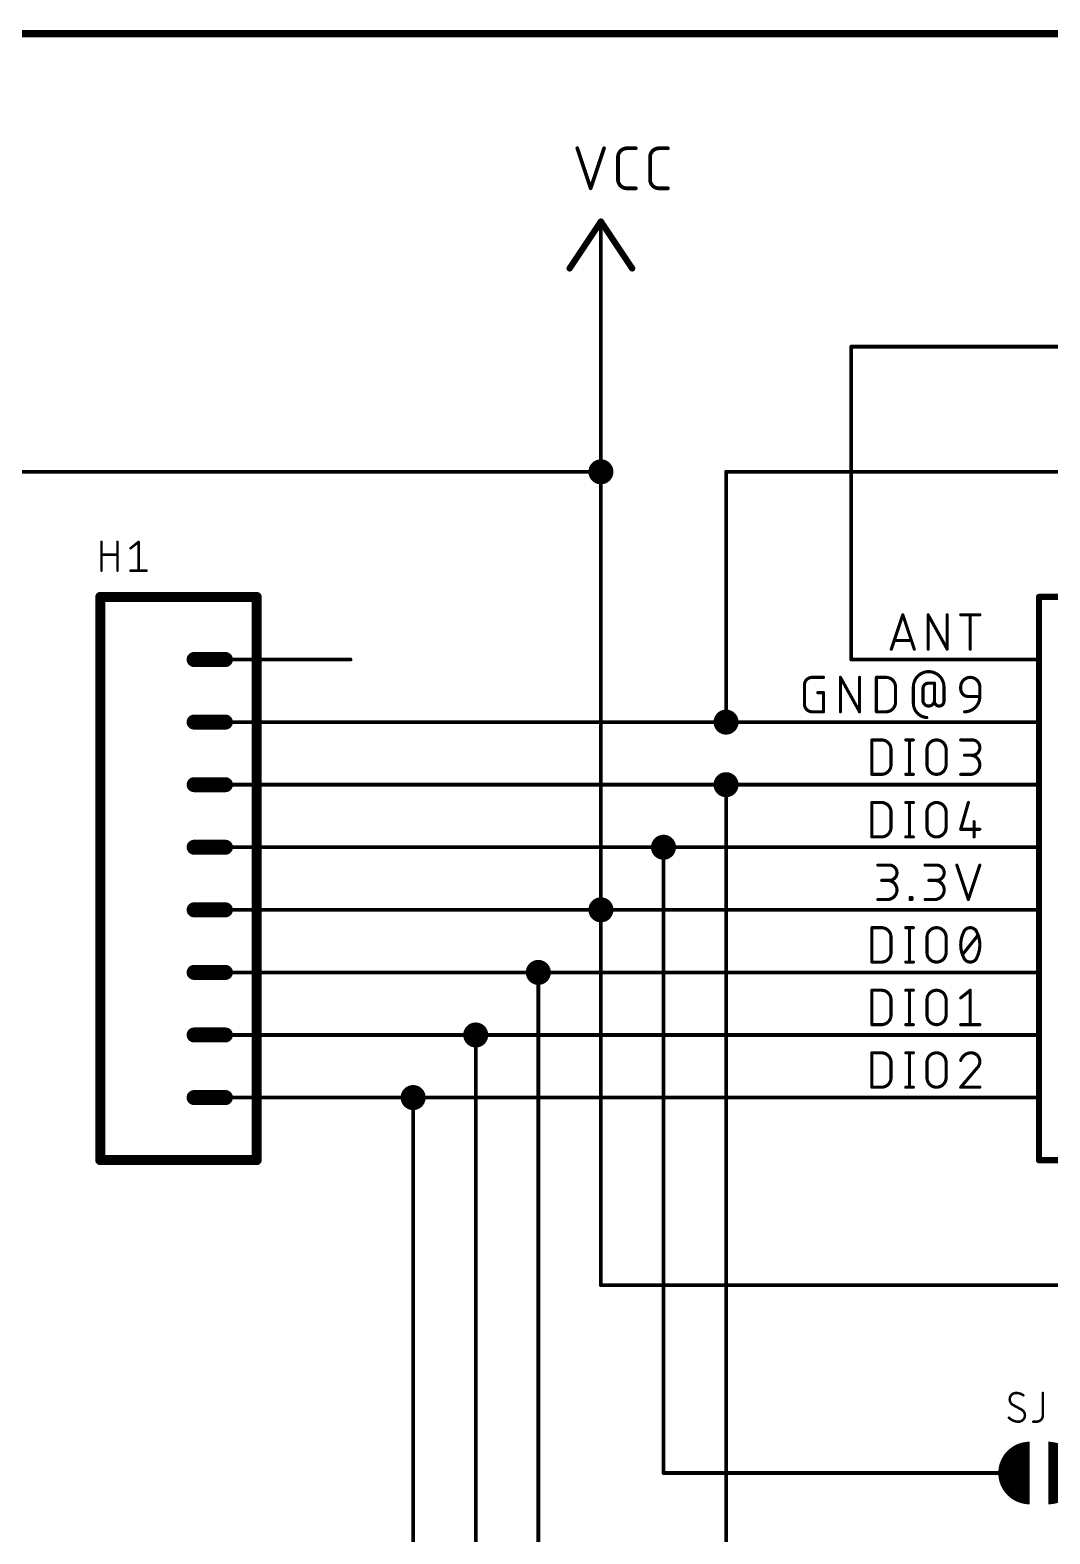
# Model space of a CAD drawing. Extents: x 0 to 264, y 0 to 180.
# Drawn here: x 103.8 to 145.2, y 119.4 to 180.5 of the extents above; entities that cross this region are included whole.
import ezdxf

# ---------------------------------------------------------------- set-up
doc = ezdxf.new("R2010")
doc.units = 0
for name, color, linetype in [('91', 122, 'CONTINUOUS'), ('94', 12, 'CONTINUOUS'), ('95', 251, 'CONTINUOUS'), ('96', 251, 'CONTINUOUS')]:
    doc.layers.add(name, color=color, linetype=linetype)

msp = doc.modelspace()

# ---------------------------------------------------------------- linework, layer by layer
at = {"layer": '91', "const_width": 0.1524}
for points in [[(127, 162.56), (127, 170.18)], [(137.16, 154.94), (137.16, 167.64)], [(137.16, 167.64), (215.9, 167.64)], [(127, 162.56), (63.5, 162.56)], [(127, 144.78), (127, 162.56)], [(198.12, 162.56), (132.08, 162.56)], [(132.08, 162.56), (132.08, 152.4)], [(139.7, 154.94), (137.16, 154.94)], [(116.84, 152.4), (132.08, 152.4)], [(132.08, 152.4), (139.7, 152.4)], [(116.84, 149.86), (132.08, 149.86)], [(132.08, 149.86), (139.7, 149.86)], [(132.08, 114.3), (132.08, 149.86)], [(116.84, 147.32), (129.54, 147.32)], [(129.54, 147.32), (139.7, 147.32)], [(129.54, 121.92), (129.54, 147.32)], [(116.84, 144.78), (127, 144.78)], [(139.7, 144.78), (127, 144.78)], [(127, 144.78), (127, 129.54)], [(116.84, 142.24), (124.46, 142.24)], [(124.46, 142.24), (139.7, 142.24)], [(124.46, 142.24), (124.46, 106.68)], [(116.84, 139.7), (121.92, 139.7)], [(121.92, 139.7), (139.7, 139.7)], [(121.92, 99.06), (121.92, 139.7)], [(116.84, 137.16), (119.38, 137.16)], [(119.38, 137.16), (139.7, 137.16)], [(119.38, 91.44), (119.38, 137.16)], [(127, 129.54), (157.48, 129.54)], [(139.7, 121.92), (129.54, 121.92)]]:
    msp.add_lwpolyline(points, dxfattribs=at)
at = {"layer": '91'}
for points, const_width in [([(127.0381, 170.18, 1), (126.9619, 170.18)], 0.0762), ([(137.1981, 167.64, 1), (137.1219, 167.64)], 0.0762), ([(137.16, 167.6781, 1), (137.16, 167.6019)], 0.0762), ([(127, 162.306, 1), (127, 162.814, 1), (127, 162.306)], 0.508), ([(127, 162.306, 1), (127, 162.814, 1), (127, 162.306)], 0.508), ([(127.0381, 162.56, 1), (126.9619, 162.56)], 0.0762), ([(126.9619, 162.56, 1), (127.0381, 162.56)], 0.0762), ([(127, 162.5219, 1), (127, 162.5981)], 0.0762), ([(132.08, 162.5981, 1), (132.08, 162.5219)], 0.0762), ([(132.1181, 162.56, 1), (132.0419, 162.56)], 0.0762), ([(137.16, 154.9781, 1), (137.16, 154.9019)], 0.0762), ([(137.1219, 154.94, 1), (137.1981, 154.94)], 0.0762), ([(139.7, 154.9019, 1), (139.7, 154.9781)], 0.0762), ([(132.08, 152.146, 1), (132.08, 152.654, 1), (132.08, 152.146)], 0.508), ([(116.84, 152.4381, 1), (116.84, 152.3619)], 0.0762), ([(132.08, 152.4381, 1), (132.08, 152.3619)], 0.0762), ([(132.0419, 152.4, 1), (132.1181, 152.4)], 0.0762), ([(132.08, 152.3619, 1), (132.08, 152.4381)], 0.0762), ([(139.7, 152.3619, 1), (139.7, 152.4381)], 0.0762), ([(132.08, 149.606, 1), (132.08, 150.114, 1), (132.08, 149.606)], 0.508), ([(116.84, 149.8981, 1), (116.84, 149.8219)], 0.0762), ([(132.08, 149.8981, 1), (132.08, 149.8219)], 0.0762), ([(132.1181, 149.86, 1), (132.0419, 149.86)], 0.0762), ([(132.08, 149.8219, 1), (132.08, 149.8981)], 0.0762), ([(139.7, 149.8219, 1), (139.7, 149.8981)], 0.0762), ([(129.54, 147.066, 1), (129.54, 147.574, 1), (129.54, 147.066)], 0.508), ([(116.84, 147.3581, 1), (116.84, 147.2819)], 0.0762), ([(129.54, 147.3581, 1), (129.54, 147.2819)], 0.0762), ([(129.5781, 147.32, 1), (129.5019, 147.32)], 0.0762), ([(129.54, 147.2819, 1), (129.54, 147.3581)], 0.0762), ([(139.7, 147.2819, 1), (139.7, 147.3581)], 0.0762), ([(127, 144.526, 1), (127, 145.034, 1), (127, 144.526)], 0.508), ([(116.84, 144.8181, 1), (116.84, 144.7419)], 0.0762), ([(127, 144.8181, 1), (127, 144.7419)], 0.0762), ([(127.0381, 144.78, 1), (126.9619, 144.78)], 0.0762), ([(126.9619, 144.78, 1), (127.0381, 144.78)], 0.0762), ([(127, 144.7419, 1), (127, 144.8181)], 0.0762), ([(139.7, 144.7419, 1), (139.7, 144.8181)], 0.0762), ([(116.84, 142.2781, 1), (116.84, 142.2019)], 0.0762), ([(124.46, 141.986, 1), (124.46, 142.494, 1), (124.46, 141.986)], 0.508), ([(124.46, 142.2781, 1), (124.46, 142.2019)], 0.0762), ([(124.4981, 142.24, 1), (124.4219, 142.24)], 0.0762), ([(124.46, 142.2019, 1), (124.46, 142.2781)], 0.0762), ([(139.7, 142.2019, 1), (139.7, 142.2781)], 0.0762), ([(121.92, 139.446, 1), (121.92, 139.954, 1), (121.92, 139.446)], 0.508), ([(116.84, 139.7381, 1), (116.84, 139.6619)], 0.0762), ([(121.92, 139.7381, 1), (121.92, 139.6619)], 0.0762), ([(121.9581, 139.7, 1), (121.8819, 139.7)], 0.0762), ([(121.92, 139.6619, 1), (121.92, 139.7381)], 0.0762), ([(139.7, 139.6619, 1), (139.7, 139.7381)], 0.0762), ([(119.38, 136.906, 1), (119.38, 137.414, 1), (119.38, 136.906)], 0.508), ([(116.84, 137.1981, 1), (116.84, 137.1219)], 0.0762), ([(119.38, 137.1981, 1), (119.38, 137.1219)], 0.0762), ([(119.4181, 137.16, 1), (119.3419, 137.16)], 0.0762), ([(119.38, 137.1219, 1), (119.38, 137.1981)], 0.0762), ([(139.7, 137.1219, 1), (139.7, 137.1981)], 0.0762), ([(127, 129.5781, 1), (127, 129.5019)], 0.0762), ([(126.9619, 129.54, 1), (127.0381, 129.54)], 0.0762), ([(129.54, 121.9581, 1), (129.54, 121.8819)], 0.0762), ([(129.5019, 121.92, 1), (129.5781, 121.92)], 0.0762), ([(139.7, 121.8819, 1), (139.7, 121.9581)], 0.0762)]:
    msp.add_lwpolyline(points, format="xyb", dxfattribs=dict(at, const_width=const_width))
at = {"layer": '94'}
for points, const_width in [([(264.16, 180.34), (0, 180.34)], 0.3), ([(127, 172.72), (125.73, 170.815)], 0.254), ([(128.27, 170.815), (127, 172.72)], 0.254), ([(127, 170.18), (127, 172.72)], 0.1524), ([(113.03, 157.48), (106.68, 157.48)], 0.4064), ([(106.68, 134.62), (106.68, 157.48)], 0.4064), ([(113.03, 157.48), (113.03, 134.62)], 0.4064), ([(144.78, 134.62), (144.78, 157.48)], 0.254), ([(144.78, 157.48), (170.18, 157.48)], 0.254), ([(110.49, 154.94), (111.76, 154.94)], 0.6096), ([(116.84, 154.94), (111.76, 154.94)], 0.1524), ([(139.7, 154.94), (144.78, 154.94)], 0.1524), ([(110.49, 152.4), (111.76, 152.4)], 0.6096), ([(116.84, 152.4), (111.76, 152.4)], 0.1524), ([(139.7, 152.4), (144.78, 152.4)], 0.1524), ([(110.49, 149.86), (111.76, 149.86)], 0.6096), ([(116.84, 149.86), (111.76, 149.86)], 0.1524), ([(139.7, 149.86), (144.78, 149.86)], 0.1524), ([(110.49, 147.32), (111.76, 147.32)], 0.6096), ([(116.84, 147.32), (111.76, 147.32)], 0.1524), ([(139.7, 147.32), (144.78, 147.32)], 0.1524), ([(110.49, 144.78), (111.76, 144.78)], 0.6096), ([(116.84, 144.78), (111.76, 144.78)], 0.1524), ([(139.7, 144.78), (144.78, 144.78)], 0.1524), ([(110.49, 142.24), (111.76, 142.24)], 0.6096), ([(116.84, 142.24), (111.76, 142.24)], 0.1524), ([(139.7, 142.24), (144.78, 142.24)], 0.1524), ([(110.49, 139.7), (111.76, 139.7)], 0.6096), ([(116.84, 139.7), (111.76, 139.7)], 0.1524), ([(139.7, 139.7), (144.78, 139.7)], 0.1524), ([(110.49, 137.16), (111.76, 137.16)], 0.6096), ([(116.84, 137.16), (111.76, 137.16)], 0.1524), ([(139.7, 137.16), (144.78, 137.16)], 0.1524), ([(106.68, 134.62), (113.03, 134.62)], 0.4064), ([(170.18, 134.62), (144.78, 134.62)], 0.254), ([(139.7, 121.92), (142.24, 121.92)], 0.1524), ([(142.24, 121.92), (143.129, 121.92)], 0.1524)]:
    msp.add_lwpolyline(points, dxfattribs=dict(at, const_width=const_width))
for points, const_width in [([(127.0528, 172.7552, 1), (126.9472, 172.6848)], 0.127), ([(127.0528, 172.6848, 1), (126.9472, 172.7552)], 0.127), ([(127.0381, 172.72, 1), (126.9619, 172.72)], 0.0762), ([(125.6772, 170.8502, 1), (125.7828, 170.7798)], 0.127), ([(128.2172, 170.7798, 1), (128.3228, 170.8502)], 0.127), ([(126.9619, 170.18, 1), (127.0381, 170.18)], 0.0762), ([(106.68, 157.5816, 1), (106.68, 157.3784)], 0.2032), ([(106.7816, 157.48, 1), (106.5784, 157.48)], 0.2032), ([(113.1316, 157.48, 1), (112.9284, 157.48)], 0.2032), ([(113.03, 157.3784, 1), (113.03, 157.5816)], 0.2032), ([(144.8435, 157.48, 1), (144.7165, 157.48)], 0.127), ([(144.78, 157.5435, 1), (144.78, 157.4165)], 0.127), ([(110.49, 155.0924, 1), (110.49, 154.7876)], 0.3048), ([(111.76, 154.7876, 1), (111.76, 155.0924)], 0.3048), ([(111.76, 154.9781, 1), (111.76, 154.9019)], 0.0762), ([(116.84, 154.9019, 1), (116.84, 154.9781)], 0.0762), ([(139.7, 154.9781, 1), (139.7, 154.9019)], 0.0762), ([(144.78, 154.9019, 1), (144.78, 154.9781)], 0.0762), ([(110.49, 152.5524, 1), (110.49, 152.2476)], 0.3048), ([(111.76, 152.2476, 1), (111.76, 152.5524)], 0.3048), ([(111.76, 152.4381, 1), (111.76, 152.3619)], 0.0762), ([(116.84, 152.3619, 1), (116.84, 152.4381)], 0.0762), ([(139.7, 152.4381, 1), (139.7, 152.3619)], 0.0762), ([(144.78, 152.3619, 1), (144.78, 152.4381)], 0.0762), ([(110.49, 150.0124, 1), (110.49, 149.7076)], 0.3048), ([(111.76, 149.7076, 1), (111.76, 150.0124)], 0.3048), ([(111.76, 149.8981, 1), (111.76, 149.8219)], 0.0762), ([(116.84, 149.8219, 1), (116.84, 149.8981)], 0.0762), ([(139.7, 149.8981, 1), (139.7, 149.8219)], 0.0762), ([(144.78, 149.8219, 1), (144.78, 149.8981)], 0.0762), ([(110.49, 147.4724, 1), (110.49, 147.1676)], 0.3048), ([(111.76, 147.1676, 1), (111.76, 147.4724)], 0.3048), ([(111.76, 147.3581, 1), (111.76, 147.2819)], 0.0762), ([(116.84, 147.2819, 1), (116.84, 147.3581)], 0.0762), ([(139.7, 147.3581, 1), (139.7, 147.2819)], 0.0762), ([(144.78, 147.2819, 1), (144.78, 147.3581)], 0.0762), ([(110.49, 144.9324, 1), (110.49, 144.6276)], 0.3048), ([(111.76, 144.6276, 1), (111.76, 144.9324)], 0.3048), ([(111.76, 144.8181, 1), (111.76, 144.7419)], 0.0762), ([(116.84, 144.7419, 1), (116.84, 144.8181)], 0.0762), ([(139.7, 144.8181, 1), (139.7, 144.7419)], 0.0762), ([(144.78, 144.7419, 1), (144.78, 144.8181)], 0.0762), ([(110.49, 142.3924, 1), (110.49, 142.0876)], 0.3048), ([(111.76, 142.0876, 1), (111.76, 142.3924)], 0.3048), ([(111.76, 142.2781, 1), (111.76, 142.2019)], 0.0762), ([(116.84, 142.2019, 1), (116.84, 142.2781)], 0.0762), ([(139.7, 142.2781, 1), (139.7, 142.2019)], 0.0762), ([(144.78, 142.2019, 1), (144.78, 142.2781)], 0.0762), ([(110.49, 139.8524, 1), (110.49, 139.5476)], 0.3048), ([(111.76, 139.5476, 1), (111.76, 139.8524)], 0.3048), ([(111.76, 139.7381, 1), (111.76, 139.6619)], 0.0762), ([(116.84, 139.6619, 1), (116.84, 139.7381)], 0.0762), ([(139.7, 139.7381, 1), (139.7, 139.6619)], 0.0762), ([(144.78, 139.6619, 1), (144.78, 139.7381)], 0.0762), ([(110.49, 137.3124, 1), (110.49, 137.0076)], 0.3048), ([(111.76, 137.0076, 1), (111.76, 137.3124)], 0.3048), ([(111.76, 137.1981, 1), (111.76, 137.1219)], 0.0762), ([(116.84, 137.1219, 1), (116.84, 137.1981)], 0.0762), ([(139.7, 137.1981, 1), (139.7, 137.1219)], 0.0762), ([(144.78, 137.1219, 1), (144.78, 137.1981)], 0.0762), ([(106.68, 134.7216, 1), (106.68, 134.5184)], 0.2032), ([(106.5784, 134.62, 1), (106.7816, 134.62)], 0.2032), ([(112.9284, 134.62, 1), (113.1316, 134.62)], 0.2032), ([(113.03, 134.5184, 1), (113.03, 134.7216)], 0.2032), ([(144.78, 134.6835, 1), (144.78, 134.5565)], 0.127), ([(144.7165, 134.62, 1), (144.8435, 134.62)], 0.127), ([(144.399, 122.555, 1), (144.399, 121.285)], 1.27), ([(145.161, 121.285, 1), (145.161, 122.555)], 1.27), ([(139.7, 121.9581, 1), (139.7, 121.8819)], 0.0762), ([(142.24, 121.9581, 1), (142.24, 121.8819)], 0.0762), ([(142.24, 121.8819, 1), (142.24, 121.9581)], 0.0762), ([(143.129, 121.8819, 1), (143.129, 121.9581)], 0.0762)]:
    msp.add_lwpolyline(points, format="xyb", dxfattribs=dict(at, const_width=const_width))
at = {"layer": '95'}
for points, const_width in [([(106.7308, 158.5468), (106.7308, 159.7152)], 0.1016), ([(107.3799, 159.7152), (107.3799, 158.5468)], 0.1016), ([(107.9119, 159.4556), (108.2365, 159.7152)], 0.1016), ([(108.2365, 159.7152), (108.2365, 158.5468)], 0.1016), ([(106.7308, 159.1959), (107.3799, 159.1959)], 0.1016), ([(107.9119, 158.5468), (108.561, 158.5468)], 0.1016), ([(138.7883, 155.3591), (139.2539, 156.7561)], 0.127), ([(139.2539, 156.7561), (139.7196, 155.3591)], 0.127), ([(140.2804, 155.3591), (140.2804, 156.7561)], 0.127), ([(140.2804, 156.7561), (141.0565, 155.3591)], 0.127), ([(141.0565, 155.3591), (141.0565, 156.7561)], 0.127), ([(141.6036, 156.7561), (142.3797, 156.7561)], 0.127), ([(141.9916, 155.3591), (141.9916, 156.7561)], 0.127), ([(139.6032, 155.7083), (138.9047, 155.7083)], 0.127), ([(135.2612, 153.1295), (135.2612, 153.9057)], 0.127), ([(135.5717, 154.2161), (136.0374, 154.2161)], 0.127), ([(136.7214, 152.8191), (136.7214, 154.2161)], 0.127), ([(136.7214, 154.2161), (137.4975, 152.8191)], 0.127), ([(137.4975, 152.8191), (137.4975, 154.2161)], 0.127), ([(138.1815, 152.8191), (138.1815, 154.2161)], 0.127), ([(138.1815, 154.2161), (138.5695, 154.2161)], 0.127), ([(138.9576, 153.828), (138.9576, 153.2072)], 0.127), ([(139.6825, 153.828), (139.6825, 153.1684)], 0.127), ([(140.5362, 153.9833), (140.3034, 153.9833)], 0.127), ([(140.5362, 153.9833), (140.5362, 153.246)], 0.127), ([(140.9243, 153.246), (140.9243, 153.828)], 0.127), ([(141.6036, 153.7504), (141.6036, 153.828)], 0.127), ([(142.3797, 153.828), (142.3797, 153.44)], 0.127), ([(135.8045, 153.5952), (136.0374, 153.5952)], 0.127), ([(136.0374, 153.5952), (136.0374, 152.8191)], 0.127), ([(140.0706, 153.7504), (140.0706, 153.2848)], 0.127), ([(142.3797, 153.44), (141.914, 153.44)], 0.127), ([(136.0374, 152.8191), (135.5717, 152.8191)], 0.127), ([(138.5695, 152.8191), (138.1815, 152.8191)], 0.127), ([(137.9989, 150.2791), (137.9989, 151.6761)], 0.127), ([(137.9989, 151.6761), (138.387, 151.6761)], 0.127), ([(139.3725, 151.6761), (139.6829, 151.6761)], 0.127), ([(139.5277, 151.6761), (139.5277, 150.2791)], 0.127), ([(141.6036, 151.6761), (142.0693, 151.6761)], 0.127), ([(138.7751, 151.288), (138.7751, 150.6672)], 0.127), ([(140.2347, 150.6672), (140.2347, 151.288)], 0.127), ([(141.0108, 151.288), (141.0108, 150.6672)], 0.127), ([(142.0693, 151.0552), (141.7588, 151.0552)], 0.127), ([(138.387, 150.2791), (137.9989, 150.2791)], 0.127), ([(139.3725, 150.2791), (139.6829, 150.2791)], 0.127), ([(141.6036, 150.2791), (141.9916, 150.2791)], 0.127), ([(137.9989, 147.7391), (137.9989, 149.1361)], 0.127), ([(137.9989, 149.1361), (138.387, 149.1361)], 0.127), ([(139.3725, 149.1361), (139.6829, 149.1361)], 0.127), ([(139.5277, 149.1361), (139.5277, 147.7391)], 0.127), ([(141.914, 149.1361), (141.6036, 148.0495)], 0.127), ([(138.7751, 148.748), (138.7751, 148.1272)], 0.127), ([(140.2347, 148.1272), (140.2347, 148.748)], 0.127), ([(141.0108, 148.748), (141.0108, 148.1272)], 0.127), ([(142.1469, 148.36), (142.1469, 147.7391)], 0.127), ([(138.387, 147.7391), (137.9989, 147.7391)], 0.127), ([(139.3725, 147.7391), (139.6829, 147.7391)], 0.127), ([(141.6036, 148.0495), (142.3797, 148.0495)], 0.127), ([(138.2407, 146.5961), (138.7064, 146.5961)], 0.127), ([(140.1571, 146.5961), (140.6228, 146.5961)], 0.127), ([(141.4484, 146.5961), (141.914, 145.1991)], 0.127), ([(141.914, 145.1991), (142.3797, 146.5961)], 0.127), ([(138.7064, 145.9752), (138.396, 145.9752)], 0.127), ([(140.6228, 145.9752), (140.3124, 145.9752)], 0.127), ([(139.5482, 145.1991), (139.5482, 145.2767)], 0.127), ([(139.5482, 145.2767), (139.6258, 145.2767)], 0.127), ([(139.6258, 145.2767), (139.6258, 145.1991)], 0.127), ([(138.2407, 145.1991), (138.6288, 145.1991)], 0.127), ([(139.6258, 145.1991), (139.5482, 145.1991)], 0.127), ([(140.1571, 145.1991), (140.5452, 145.1991)], 0.127), ([(137.9989, 142.6591), (137.9989, 144.0561)], 0.127), ([(137.9989, 144.0561), (138.387, 144.0561)], 0.127), ([(139.3725, 144.0561), (139.6829, 144.0561)], 0.127), ([(139.5277, 144.0561), (139.5277, 142.6591)], 0.127), ([(138.7751, 143.668), (138.7751, 143.0472)], 0.127), ([(140.2347, 143.0472), (140.2347, 143.668)], 0.127), ([(141.0108, 143.668), (141.0108, 143.0472)], 0.127), ([(141.6812, 142.9695), (142.3021, 143.7457)], 0.127), ([(138.387, 142.6591), (137.9989, 142.6591)], 0.127), ([(139.3725, 142.6591), (139.6829, 142.6591)], 0.127), ([(137.9989, 140.1191), (137.9989, 141.5161)], 0.127), ([(137.9989, 141.5161), (138.387, 141.5161)], 0.127), ([(138.7751, 141.128), (138.7751, 140.5072)], 0.127), ([(139.3725, 141.5161), (139.6829, 141.5161)], 0.127), ([(139.5277, 141.5161), (139.5277, 140.1191)], 0.127), ([(140.2347, 140.5072), (140.2347, 141.128)], 0.127), ([(141.0108, 141.128), (141.0108, 140.5072)], 0.127), ([(141.6036, 141.2057), (141.9916, 141.5161)], 0.127), ([(141.9916, 141.5161), (141.9916, 140.1191)], 0.127), ([(138.387, 140.1191), (137.9989, 140.1191)], 0.127), ([(139.3725, 140.1191), (139.6829, 140.1191)], 0.127), ([(141.6036, 140.1191), (142.3797, 140.1191)], 0.127), ([(137.9989, 137.5791), (137.9989, 138.9761)], 0.127), ([(137.9989, 138.9761), (138.387, 138.9761)], 0.127), ([(138.7751, 138.588), (138.7751, 137.9672)], 0.127), ([(139.3725, 138.9761), (139.6829, 138.9761)], 0.127), ([(139.5277, 138.9761), (139.5277, 137.5791)], 0.127), ([(140.2347, 137.9672), (140.2347, 138.588)], 0.127), ([(141.0108, 138.588), (141.0108, 137.9672)], 0.127), ([(142.2633, 138.3552), (141.6036, 137.5791)], 0.127), ([(138.387, 137.5791), (137.9989, 137.5791)], 0.127), ([(139.3725, 137.5791), (139.6829, 137.5791)], 0.127), ([(141.6036, 137.5791), (142.3797, 137.5791)], 0.127), ([(144.9385, 125.1712), (144.9385, 124.2624)], 0.1016), ([(144.0801, 124.4896), (143.7231, 124.6844)], 0.1016), ([(144.6788, 124.0028), (144.549, 124.0028)], 0.1016)]:
    msp.add_lwpolyline(points, dxfattribs=dict(at, const_width=const_width))
for points, const_width in [([(106.7562, 159.7152, 1), (106.7054, 159.7152)], 0.0508), ([(107.4053, 159.7152, 1), (107.3545, 159.7152)], 0.0508), ([(107.896, 159.4754, 1), (107.9278, 159.4357)], 0.0508), ([(108.2619, 159.7152, 1), (108.2111, 159.7152)], 0.0508), ([(108.2523, 159.6954, 1), (108.2206, 159.735)], 0.0508), ([(106.7308, 159.2213, 1), (106.7308, 159.1705)], 0.0508), ([(107.3799, 159.1705, 1), (107.3799, 159.2213)], 0.0508), ([(106.7054, 158.5468, 1), (106.7562, 158.5468)], 0.0508), ([(107.3545, 158.5468, 1), (107.4053, 158.5468)], 0.0508), ([(107.9119, 158.5722, 1), (107.9119, 158.5214)], 0.0508), ([(108.2111, 158.5468, 1), (108.2619, 158.5468)], 0.0508), ([(108.561, 158.5214, 1), (108.561, 158.5722)], 0.0508), ([(139.2841, 156.7661, 1), (139.2238, 156.7461)], 0.0635), ([(139.2841, 156.7461, 1), (139.2238, 156.7661)], 0.0635), ([(140.3121, 156.7561, 1), (140.2486, 156.7561)], 0.0635), ([(140.3081, 156.7715, 1), (140.2526, 156.7407)], 0.0635), ([(141.0882, 156.7561, 1), (141.0247, 156.7561)], 0.0635), ([(141.6036, 156.7878, 1), (141.6036, 156.7244)], 0.0635), ([(142.0234, 156.7561, 1), (141.9599, 156.7561)], 0.0635), ([(142.3797, 156.7244, 1), (142.3797, 156.7878)], 0.0635), ([(138.9047, 155.7401, 1), (138.9047, 155.6766)], 0.0635), ([(139.6032, 155.6766, 1), (139.6032, 155.7401)], 0.0635), ([(138.7582, 155.3691, 1), (138.8184, 155.3491)], 0.0635), ([(139.6895, 155.3491, 1), (139.7497, 155.3691)], 0.0635), ([(140.2486, 155.3591, 1), (140.3121, 155.3591)], 0.0635), ([(141.0247, 155.3591, 1), (141.0882, 155.3591)], 0.0635), ([(141.0287, 155.3437, 1), (141.0842, 155.3745)], 0.0635), ([(141.9599, 155.3591, 1), (142.0234, 155.3591)], 0.0635), ([(140.9243, 153.828, 1), (139.6825, 153.828)], 0.127), ([(135.5717, 154.2161, 0.4142), (135.2612, 153.9057)], 0.127), ([(135.293, 153.9057, 1), (135.2295, 153.9057)], 0.0635), ([(135.2295, 153.9057, 1), (135.293, 153.9057)], 0.0635), ([(135.5717, 154.2478, 1), (135.5717, 154.1844)], 0.0635), ([(135.5717, 154.1844, 1), (135.5717, 154.2478)], 0.0635), ([(136.0374, 154.1844, 1), (136.0374, 154.2478)], 0.0635), ([(136.7531, 154.2161, 1), (136.6896, 154.2161)], 0.0635), ([(136.7491, 154.2315, 1), (136.6936, 154.2007)], 0.0635), ([(137.5292, 154.2161, 1), (137.4657, 154.2161)], 0.0635), ([(138.2132, 154.2161, 1), (138.1497, 154.2161)], 0.0635), ([(138.1815, 154.2478, 1), (138.1815, 154.1844)], 0.0635), ([(138.9576, 153.828, 0.4142), (138.5695, 154.2161)], 0.127), ([(138.5695, 154.2478, 1), (138.5695, 154.1844)], 0.0635), ([(138.5695, 154.1844, 1), (138.5695, 154.2478)], 0.0635), ([(138.9893, 153.828, 1), (138.9258, 153.828)], 0.0635), ([(138.9258, 153.828, 1), (138.9893, 153.828)], 0.0635), ([(139.7143, 153.828, 1), (139.6508, 153.828)], 0.0635), ([(139.6508, 153.828, 1), (139.7143, 153.828)], 0.0635), ([(140.3034, 153.9833, 0.4142), (140.0706, 153.7504)], 0.127), ([(140.3034, 154.015, 1), (140.3034, 153.9515)], 0.0635), ([(140.3034, 153.9515, 1), (140.3034, 154.015)], 0.0635), ([(140.568, 153.9833, 1), (140.5045, 153.9833)], 0.0635), ([(140.5362, 153.9515, 1), (140.5362, 154.015)], 0.0635), ([(140.956, 153.828, 1), (140.8925, 153.828)], 0.0635), ([(140.8925, 153.828, 1), (140.956, 153.828)], 0.0635), ([(142.3797, 153.828, 1), (141.6036, 153.828)], 0.127), ([(141.6353, 153.828, 1), (141.5718, 153.828)], 0.0635), ([(141.5718, 153.828, 1), (141.6353, 153.828)], 0.0635), ([(142.3479, 153.828, 1), (142.4114, 153.828)], 0.0635), ([(142.4115, 153.828, 1), (142.348, 153.828)], 0.0635), ([(135.8045, 153.627, 1), (135.8045, 153.5635)], 0.0635), ([(136.0691, 153.5952, 1), (136.0056, 153.5952)], 0.0635), ([(136.0374, 153.5635, 1), (136.0374, 153.627)], 0.0635), ([(138.5695, 152.8191, 0.4142), (138.9576, 153.2072)], 0.127), ([(138.9893, 153.2072, 1), (138.9258, 153.2072)], 0.0635), ([(138.9258, 153.2072, 1), (138.9893, 153.2072)], 0.0635), ([(139.6825, 153.1684, 0.3942), (140.2258, 152.5863)], 0.127), ([(139.7143, 153.1684, 1), (139.6508, 153.1683)], 0.0635), ([(140.1023, 153.7504, 1), (140.0388, 153.7504)], 0.0635), ([(140.0388, 153.7504, 1), (140.1023, 153.7504)], 0.0635), ([(140.0706, 153.2848, 1), (140.5362, 153.2848)], 0.127), ([(140.1023, 153.2848, 1), (140.0388, 153.2848)], 0.0635), ([(140.0388, 153.2848, 1), (140.1023, 153.2848)], 0.0635), ([(140.5362, 153.246, 1), (140.9243, 153.246)], 0.127), ([(140.568, 153.2848, 1), (140.5045, 153.2848)], 0.0635), ([(140.568, 153.246, 1), (140.5045, 153.246)], 0.0635), ([(140.5045, 153.246, 1), (140.568, 153.246)], 0.0635), ([(140.956, 153.246, 1), (140.8925, 153.246)], 0.0635), ([(140.8925, 153.246, 1), (140.956, 153.246)], 0.0635), ([(141.6036, 153.7504, 0.4142), (141.914, 153.44)], 0.127), ([(141.6353, 153.7504, 1), (141.5718, 153.7504)], 0.0635), ([(141.5718, 153.7504, 1), (141.6353, 153.7504)], 0.0635), ([(141.7588, 152.8191, 0.4142), (142.3797, 153.44)], 0.127), ([(141.914, 153.4717, 1), (141.914, 153.4082)], 0.0635), ([(141.914, 153.4082, 1), (141.914, 153.4717)], 0.0635), ([(142.4115, 153.44, 1), (142.348, 153.44)], 0.0635), ([(142.348, 153.44, 1), (142.4115, 153.44)], 0.0635), ([(142.3797, 153.4082, 1), (142.3797, 153.4717)], 0.0635), ([(135.2612, 153.1295, 0.4142), (135.5717, 152.8191)], 0.127), ([(135.293, 153.1295, 1), (135.2295, 153.1295)], 0.0635), ([(135.2295, 153.1295, 1), (135.293, 153.1295)], 0.0635), ([(135.5717, 152.8509, 1), (135.5717, 152.7874)], 0.0635), ([(135.5717, 152.7874, 1), (135.5717, 152.8509)], 0.0635), ([(136.0056, 152.8191, 1), (136.0691, 152.8191)], 0.0635), ([(136.0374, 152.7874, 1), (136.0374, 152.8509)], 0.0635), ([(136.6896, 152.8191, 1), (136.7531, 152.8191)], 0.0635), ([(137.4657, 152.8191, 1), (137.5292, 152.8191)], 0.0635), ([(137.4697, 152.8037, 1), (137.5252, 152.8345)], 0.0635), ([(138.1815, 152.8509, 1), (138.1815, 152.7874)], 0.0635), ([(138.1497, 152.8191, 1), (138.2132, 152.8191)], 0.0635), ([(138.5695, 152.8508, 1), (138.5695, 152.7874)], 0.0635), ([(138.5695, 152.7874, 1), (138.5695, 152.8509)], 0.0635), ([(139.6508, 153.1684, 1), (139.7143, 153.1684)], 0.0635), ([(140.2236, 152.5546, 1), (140.228, 152.6179)], 0.0635), ([(141.7588, 152.8509, 1), (141.7588, 152.7874)], 0.0635), ([(137.9989, 151.7079, 1), (137.9989, 151.6444)], 0.0635), ([(138.0307, 151.6761, 1), (137.9672, 151.6761)], 0.0635), ([(138.7751, 151.288, 0.4142), (138.387, 151.6761)], 0.127), ([(138.387, 151.7079, 1), (138.387, 151.6444)], 0.0635), ([(138.387, 151.6444, 1), (138.387, 151.7079)], 0.0635), ([(139.3725, 151.7079, 1), (139.3725, 151.6444)], 0.0635), ([(139.5595, 151.6761, 1), (139.496, 151.6761)], 0.0635), ([(139.6829, 151.6444, 1), (139.6829, 151.7079)], 0.0635), ([(141.0108, 151.288, 1), (140.2347, 151.288)], 0.127), ([(141.6036, 151.7079, 1), (141.6036, 151.6444)], 0.0635), ([(142.0693, 151.0552, 1), (142.0693, 151.6761)], 0.127), ([(142.0693, 151.7079, 1), (142.0693, 151.6444)], 0.0635), ([(142.0693, 151.6444, 1), (142.0693, 151.7079)], 0.0635), ([(138.8068, 151.288, 1), (138.7433, 151.288)], 0.0635), ([(138.7433, 151.288, 1), (138.8068, 151.288)], 0.0635), ([(140.2665, 151.288, 1), (140.203, 151.288)], 0.0635), ([(140.203, 151.288, 1), (140.2665, 151.288)], 0.0635), ([(141.0426, 151.288, 1), (140.9791, 151.288)], 0.0635), ([(140.9791, 151.288, 1), (141.0426, 151.288)], 0.0635), ([(141.7588, 151.087, 1), (141.7588, 151.0235)], 0.0635), ([(141.9916, 150.2791, 1), (141.9916, 151.0552)], 0.127), ([(141.9916, 151.087, 1), (141.9916, 151.0235)], 0.0635), ([(142.0693, 151.087, 1), (142.0693, 151.0235)], 0.0635), ([(142.0693, 151.0235, 1), (142.0693, 151.087)], 0.0635), ([(137.9989, 150.3108, 1), (137.9989, 150.2474)], 0.0635), ([(137.9672, 150.2791, 1), (138.0307, 150.2791)], 0.0635), ([(138.387, 150.2791, 0.4142), (138.7751, 150.6672)], 0.127), ([(138.387, 150.3108, 1), (138.387, 150.2474)], 0.0635), ([(138.387, 150.2474, 1), (138.387, 150.3108)], 0.0635), ([(138.8068, 150.6672, 1), (138.7433, 150.6672)], 0.0635), ([(138.7433, 150.6672, 1), (138.8068, 150.6672)], 0.0635), ([(139.3725, 150.3108, 1), (139.3725, 150.2474)], 0.0635), ([(139.496, 150.2791, 1), (139.5595, 150.2791)], 0.0635), ([(139.6829, 150.2474, 1), (139.6829, 150.3108)], 0.0635), ([(140.2347, 150.6672, 1), (141.0108, 150.6672)], 0.127), ([(140.2665, 150.6672, 1), (140.203, 150.6672)], 0.0635), ([(140.203, 150.6672, 1), (140.2665, 150.6672)], 0.0635), ([(141.0426, 150.6672, 1), (140.9791, 150.6672)], 0.0635), ([(140.9791, 150.6672, 1), (141.0426, 150.6672)], 0.0635), ([(141.6036, 150.3108, 1), (141.6036, 150.2474)], 0.0635), ([(141.9916, 150.3108, 1), (141.9916, 150.2474)], 0.0635), ([(141.9916, 150.2474, 1), (141.9916, 150.3108)], 0.0635), ([(138.0307, 149.1361, 1), (137.9672, 149.1361)], 0.0635), ([(137.9989, 149.1678, 1), (137.9989, 149.1044)], 0.0635), ([(138.7751, 148.748, 0.4142), (138.387, 149.1361)], 0.127), ([(138.387, 149.1678, 1), (138.387, 149.1044)], 0.0635), ([(138.387, 149.1044, 1), (138.387, 149.1678)], 0.0635), ([(139.3725, 149.1678, 1), (139.3725, 149.1044)], 0.0635), ([(139.5595, 149.1361, 1), (139.496, 149.1361)], 0.0635), ([(139.6829, 149.1044, 1), (139.6829, 149.1678)], 0.0635), ([(141.0108, 148.748, 1), (140.2347, 148.748)], 0.127), ([(141.9446, 149.1274, 1), (141.8835, 149.1448)], 0.0635), ([(138.8068, 148.748, 1), (138.7433, 148.748)], 0.0635), ([(138.7433, 148.748, 1), (138.8068, 148.748)], 0.0635), ([(140.2665, 148.748, 1), (140.203, 148.748)], 0.0635), ([(140.203, 148.748, 1), (140.2665, 148.748)], 0.0635), ([(141.0426, 148.748, 1), (140.9791, 148.748)], 0.0635), ([(140.9791, 148.748, 1), (141.0426, 148.748)], 0.0635), ([(142.1786, 148.36, 1), (142.1151, 148.36)], 0.0635), ([(137.9989, 147.7708, 1), (137.9989, 147.7074)], 0.0635), ([(137.9672, 147.7391, 1), (138.0307, 147.7391)], 0.0635), ([(138.387, 147.7391, 0.4142), (138.7751, 148.1272)], 0.127), ([(138.387, 147.7708, 1), (138.387, 147.7074)], 0.0635), ([(138.387, 147.7074, 1), (138.387, 147.7708)], 0.0635), ([(138.8068, 148.1272, 1), (138.7433, 148.1272)], 0.0635), ([(138.7433, 148.1272, 1), (138.8068, 148.1272)], 0.0635), ([(139.3725, 147.7708, 1), (139.3725, 147.7074)], 0.0635), ([(139.496, 147.7391, 1), (139.5595, 147.7391)], 0.0635), ([(139.6829, 147.7074, 1), (139.6829, 147.7708)], 0.0635), ([(140.2347, 148.1272, 1), (141.0108, 148.1272)], 0.127), ([(140.2665, 148.1272, 1), (140.203, 148.1272)], 0.0635), ([(140.203, 148.1272, 1), (140.2665, 148.1272)], 0.0635), ([(141.0426, 148.1272, 1), (140.9791, 148.1272)], 0.0635), ([(140.9791, 148.1272, 1), (141.0426, 148.1272)], 0.0635), ([(141.6036, 148.0813, 1), (141.6036, 148.0178)], 0.0635), ([(141.5731, 148.0583, 1), (141.6341, 148.0408)], 0.0635), ([(142.1151, 147.7391, 1), (142.1786, 147.7391)], 0.0635), ([(142.3797, 148.0178, 1), (142.3797, 148.0813)], 0.0635), ([(138.2407, 146.6278, 1), (138.2407, 146.5644)], 0.0635), ([(138.7064, 145.9752, 1), (138.7064, 146.5961)], 0.127), ([(138.7064, 146.6278, 1), (138.7064, 146.5644)], 0.0635), ([(138.7064, 146.5644, 1), (138.7064, 146.6278)], 0.0635), ([(140.1571, 146.6278, 1), (140.1571, 146.5644)], 0.0635), ([(140.6228, 145.9752, 1), (140.6228, 146.5961)], 0.127), ([(140.6228, 146.6278, 1), (140.6228, 146.5644)], 0.0635), ([(140.6228, 146.5644, 1), (140.6228, 146.6278)], 0.0635), ([(141.4785, 146.6061, 1), (141.4182, 146.5861)], 0.0635), ([(142.4098, 146.5861, 1), (142.3496, 146.6061)], 0.0635), ([(138.396, 146.007, 1), (138.396, 145.9435)], 0.0635), ([(138.6288, 145.1991, 1), (138.6288, 145.9752)], 0.127), ([(138.6288, 146.007, 1), (138.6288, 145.9435)], 0.0635), ([(138.7064, 146.007, 1), (138.7064, 145.9435)], 0.0635), ([(138.7064, 145.9435, 1), (138.7064, 146.007)], 0.0635), ([(140.3124, 146.007, 1), (140.3124, 145.9435)], 0.0635), ([(140.5452, 145.1991, 1), (140.5452, 145.9752)], 0.127), ([(140.5452, 146.007, 1), (140.5452, 145.9435)], 0.0635), ([(140.6228, 146.007, 1), (140.6228, 145.9435)], 0.0635), ([(140.6228, 145.9435, 1), (140.6228, 146.007)], 0.0635), ([(139.5799, 145.2767, 1), (139.5164, 145.2767)], 0.0635), ([(139.5482, 145.3085, 1), (139.5482, 145.245)], 0.0635), ([(139.6575, 145.2767, 1), (139.594, 145.2767)], 0.0635), ([(139.6258, 145.245, 1), (139.6258, 145.3085)], 0.0635), ([(138.2407, 145.2309, 1), (138.2407, 145.1674)], 0.0635), ([(138.6288, 145.2309, 1), (138.6288, 145.1674)], 0.0635), ([(138.6288, 145.1674, 1), (138.6288, 145.2309)], 0.0635), ([(139.5482, 145.2309, 1), (139.5482, 145.1674)], 0.0635), ([(139.5164, 145.1991, 1), (139.5799, 145.1991)], 0.0635), ([(139.594, 145.1991, 1), (139.6575, 145.1991)], 0.0635), ([(139.6258, 145.1674, 1), (139.6258, 145.2309)], 0.0635), ([(140.1571, 145.2309, 1), (140.1571, 145.1674)], 0.0635), ([(140.5452, 145.2309, 1), (140.5452, 145.1674)], 0.0635), ([(140.5452, 145.1674, 1), (140.5452, 145.2309)], 0.0635), ([(141.8839, 145.2091, 1), (141.9442, 145.1891)], 0.0635), ([(141.8839, 145.1891, 1), (141.9442, 145.2091)], 0.0635), ([(137.9989, 144.0879, 1), (137.9989, 144.0244)], 0.0635), ([(138.0307, 144.0561, 1), (137.9672, 144.0561)], 0.0635), ([(138.7751, 143.668, 0.4142), (138.387, 144.0561)], 0.127), ([(138.387, 144.0879, 1), (138.387, 144.0244)], 0.0635), ([(138.387, 144.0244, 1), (138.387, 144.0879)], 0.0635), ([(139.3725, 144.0879, 1), (139.3725, 144.0244)], 0.0635), ([(139.5595, 144.0561, 1), (139.496, 144.0561)], 0.0635), ([(139.6829, 144.0244, 1), (139.6829, 144.0879)], 0.0635), ([(141.0108, 143.668, 1), (140.2347, 143.668)], 0.127), ([(141.9916, 144.0561, 0.3205), (141.72, 143.8621)], 0.127), ([(142.2633, 143.8621, 0.3205), (141.9916, 144.0561)], 0.127), ([(141.9916, 144.0878, 1), (141.9916, 144.0244)], 0.0635), ([(141.9916, 144.0244, 1), (141.9916, 144.0879)], 0.0635), ([(138.8068, 143.668, 1), (138.7433, 143.668)], 0.0635), ([(138.7433, 143.668, 1), (138.8068, 143.668)], 0.0635), ([(140.2665, 143.668, 1), (140.203, 143.668)], 0.0635), ([(140.203, 143.668, 1), (140.2665, 143.668)], 0.0635), ([(141.0426, 143.668, 1), (140.9791, 143.668)], 0.0635), ([(140.9791, 143.668, 1), (141.0426, 143.668)], 0.0635), ([(141.72, 143.8621, 0.1139), (141.6036, 143.3576)], 0.127), ([(141.69, 143.8724, 1), (141.75, 143.8518)], 0.0635), ([(141.7485, 143.8482, 1), (141.6915, 143.876)], 0.0635), ([(142.2918, 143.876, 1), (142.2347, 143.8482)], 0.0635), ([(142.3797, 143.3576, 0.1139), (142.2633, 143.8621)], 0.127), ([(142.2333, 143.8518, 1), (142.2933, 143.8724)], 0.0635), ([(142.3269, 143.7258, 1), (142.2773, 143.7655)], 0.0635), ([(138.387, 142.6591, 0.4142), (138.7751, 143.0472)], 0.127), ([(138.8068, 143.0472, 1), (138.7433, 143.0472)], 0.0635), ([(138.7433, 143.0472, 1), (138.8068, 143.0472)], 0.0635), ([(140.2347, 143.0472, 1), (141.0108, 143.0472)], 0.127), ([(140.2665, 143.0472, 1), (140.203, 143.0472)], 0.0635), ([(140.203, 143.0472, 1), (140.2665, 143.0472)], 0.0635), ([(141.0426, 143.0472, 1), (140.9791, 143.0472)], 0.0635), ([(140.9791, 143.0472, 1), (141.0426, 143.0472)], 0.0635), ([(141.6036, 143.3576, 0.1139), (141.72, 142.8531)], 0.127), ([(141.6353, 143.3576, 1), (141.5718, 143.3576)], 0.0635), ([(141.5718, 143.3576, 1), (141.6353, 143.3576)], 0.0635), ([(141.6564, 142.9894, 1), (141.706, 142.9497)], 0.0635), ([(141.72, 142.8531, 0.3205), (141.9916, 142.6591)], 0.127), ([(141.75, 142.8634, 1), (141.69, 142.8428)], 0.0635), ([(141.6915, 142.8392, 1), (141.7485, 142.867)], 0.0635), ([(141.9916, 142.6591, 0.3205), (142.2633, 142.8531)], 0.127), ([(142.2347, 142.867, 1), (142.2918, 142.8392)], 0.0635), ([(142.2633, 142.8531, 0.1139), (142.3797, 143.3576)], 0.127), ([(142.2933, 142.8428, 1), (142.2333, 142.8634)], 0.0635), ([(142.4115, 143.3576, 1), (142.348, 143.3576)], 0.0635), ([(142.348, 143.3576, 1), (142.4115, 143.3576)], 0.0635), ([(137.9989, 142.6908, 1), (137.9989, 142.6274)], 0.0635), ([(137.9672, 142.6591, 1), (138.0307, 142.6591)], 0.0635), ([(138.387, 142.6908, 1), (138.387, 142.6274)], 0.0635), ([(138.387, 142.6274, 1), (138.387, 142.6908)], 0.0635), ([(139.3725, 142.6908, 1), (139.3725, 142.6274)], 0.0635), ([(139.496, 142.6591, 1), (139.5595, 142.6591)], 0.0635), ([(139.6829, 142.6274, 1), (139.6829, 142.6908)], 0.0635), ([(141.9916, 142.6908, 1), (141.9916, 142.6274)], 0.0635), ([(141.9916, 142.6274, 1), (141.9916, 142.6908)], 0.0635), ([(138.0307, 141.5161, 1), (137.9672, 141.5161)], 0.0635), ([(137.9989, 141.5478, 1), (137.9989, 141.4844)], 0.0635), ([(138.7751, 141.128, 0.4142), (138.387, 141.5161)], 0.127), ([(138.387, 141.5478, 1), (138.387, 141.4844)], 0.0635), ([(138.387, 141.4844, 1), (138.387, 141.5478)], 0.0635), ([(138.8068, 141.128, 1), (138.7433, 141.128)], 0.0635), ([(138.7433, 141.128, 1), (138.8068, 141.128)], 0.0635), ([(139.3725, 141.5478, 1), (139.3725, 141.4844)], 0.0635), ([(139.5595, 141.5161, 1), (139.496, 141.5161)], 0.0635), ([(139.6829, 141.4844, 1), (139.6829, 141.5478)], 0.0635), ([(141.0108, 141.128, 1), (140.2347, 141.128)], 0.127), ([(140.2665, 141.128, 1), (140.203, 141.128)], 0.0635), ([(140.203, 141.128, 1), (140.2665, 141.128)], 0.0635), ([(141.0426, 141.128, 1), (140.9791, 141.128)], 0.0635), ([(140.9791, 141.128, 1), (141.0426, 141.128)], 0.0635), ([(141.5838, 141.2304, 1), (141.6234, 141.1809)], 0.0635), ([(142.0234, 141.5161, 1), (141.9599, 141.5161)], 0.0635), ([(142.0115, 141.4913, 1), (141.9718, 141.5409)], 0.0635), ([(138.387, 140.1191, 0.4142), (138.7751, 140.5072)], 0.127), ([(138.8068, 140.5072, 1), (138.7433, 140.5072)], 0.0635), ([(138.7433, 140.5072, 1), (138.8068, 140.5072)], 0.0635), ([(140.2347, 140.5072, 1), (141.0108, 140.5072)], 0.127), ([(140.2665, 140.5072, 1), (140.203, 140.5072)], 0.0635), ([(140.203, 140.5072, 1), (140.2665, 140.5072)], 0.0635), ([(141.0426, 140.5072, 1), (140.9791, 140.5072)], 0.0635), ([(140.9791, 140.5072, 1), (141.0426, 140.5072)], 0.0635), ([(137.9989, 140.1508, 1), (137.9989, 140.0874)], 0.0635), ([(137.9672, 140.1191, 1), (138.0307, 140.1191)], 0.0635), ([(138.387, 140.1508, 1), (138.387, 140.0874)], 0.0635), ([(138.387, 140.0874, 1), (138.387, 140.1508)], 0.0635), ([(139.3725, 140.1508, 1), (139.3725, 140.0874)], 0.0635), ([(139.496, 140.1191, 1), (139.5595, 140.1191)], 0.0635), ([(139.6829, 140.0874, 1), (139.6829, 140.1508)], 0.0635), ([(141.6036, 140.1508, 1), (141.6036, 140.0874)], 0.0635), ([(141.9599, 140.1191, 1), (142.0234, 140.1191)], 0.0635), ([(142.3797, 140.0874, 1), (142.3797, 140.1508)], 0.0635), ([(138.0307, 138.9761, 1), (137.9672, 138.9761)], 0.0635), ([(137.9989, 139.0078, 1), (137.9989, 138.9444)], 0.0635), ([(138.7751, 138.588, 0.4142), (138.387, 138.9761)], 0.127), ([(138.387, 139.0078, 1), (138.387, 138.9444)], 0.0635), ([(138.387, 138.9444, 1), (138.387, 139.0078)], 0.0635), ([(138.8068, 138.588, 1), (138.7433, 138.588)], 0.0635), ([(138.7433, 138.588, 1), (138.8068, 138.588)], 0.0635), ([(139.3725, 139.0078, 1), (139.3725, 138.9444)], 0.0635), ([(139.5595, 138.9761, 1), (139.496, 138.9761)], 0.0635), ([(139.6829, 138.9444, 1), (139.6829, 139.0078)], 0.0635), ([(141.0108, 138.588, 1), (140.2347, 138.588)], 0.127), ([(140.2665, 138.588, 1), (140.203, 138.588)], 0.0635), ([(140.203, 138.588, 1), (140.2665, 138.588)], 0.0635), ([(141.0426, 138.588, 1), (140.9791, 138.588)], 0.0635), ([(140.9791, 138.588, 1), (141.0426, 138.588)], 0.0635), ([(142.0305, 138.9761, 0.3252), (141.6036, 138.6657)], 0.127), ([(141.5734, 138.6754, 1), (141.6338, 138.6559)], 0.0635), ([(142.3797, 138.6269, 0.4142), (142.0305, 138.9761)], 0.127), ([(142.0305, 139.0078, 1), (142.0305, 138.9444)], 0.0635), ([(142.0305, 138.9444, 1), (142.0304, 139.0078)], 0.0635), ([(142.2633, 138.3552, 0.2053), (142.3797, 138.6269)], 0.127), ([(142.4114, 138.6268, 1), (142.348, 138.6269)], 0.0635), ([(142.348, 138.6269, 1), (142.4115, 138.6269)], 0.0635), ([(138.387, 137.5791, 0.4142), (138.7751, 137.9672)], 0.127), ([(138.8068, 137.9672, 1), (138.7433, 137.9672)], 0.0635), ([(138.7433, 137.9672, 1), (138.8068, 137.9672)], 0.0635), ([(140.2347, 137.9672, 1), (141.0108, 137.9672)], 0.127), ([(140.2665, 137.9672, 1), (140.203, 137.9672)], 0.0635), ([(140.203, 137.9672, 1), (140.2665, 137.9672)], 0.0635), ([(141.0426, 137.9672, 1), (140.9791, 137.9672)], 0.0635), ([(140.9791, 137.9672, 1), (141.0426, 137.9672)], 0.0635), ([(142.2414, 138.3782, 1), (142.2852, 138.3322)], 0.0635), ([(142.2875, 138.3346, 1), (142.2391, 138.3758)], 0.0635), ([(137.9989, 137.6108, 1), (137.9989, 137.5474)], 0.0635), ([(137.9672, 137.5791, 1), (138.0307, 137.5791)], 0.0635), ([(138.387, 137.6108, 1), (138.387, 137.5474)], 0.0635), ([(138.387, 137.5474, 1), (138.387, 137.6108)], 0.0635), ([(139.3725, 137.6108, 1), (139.3725, 137.5474)], 0.0635), ([(139.496, 137.5791, 1), (139.5595, 137.5791)], 0.0635), ([(139.6829, 137.5474, 1), (139.6829, 137.6108)], 0.0635), ([(141.5794, 137.5997, 1), (141.6278, 137.5585)], 0.0635), ([(141.6036, 137.6108, 1), (141.6036, 137.5474)], 0.0635), ([(142.3797, 137.5474, 1), (142.3797, 137.6108)], 0.0635), ([(143.8529, 125.1712, 0.4142), (143.5933, 124.9116)], 0.1016), ([(144.145, 125.0738, 0.1623), (143.8529, 125.1712)], 0.1016), ([(143.8529, 125.1966, 1), (143.8529, 125.1458)], 0.0508), ([(143.8529, 125.1458, 1), (143.8529, 125.1966)], 0.0508), ([(144.9639, 125.1712, 1), (144.9131, 125.1712)], 0.0508), ([(143.5933, 124.9116, 0.2656), (143.7231, 124.6844)], 0.1016), ([(143.6187, 124.9116, 1), (143.5679, 124.9116)], 0.0508), ([(143.5679, 124.9116, 1), (143.6187, 124.9116)], 0.0508), ([(143.7352, 124.7067, 1), (143.7109, 124.6621)], 0.0508), ([(143.7102, 124.6625, 1), (143.736, 124.7062)], 0.0508), ([(144.2099, 124.2624, 0.2656), (144.0801, 124.4896)], 0.1016), ([(144.093, 124.5115, 1), (144.0672, 124.4677)], 0.0508), ([(144.0679, 124.4673, 1), (144.0923, 124.5119)], 0.0508), ([(144.1298, 125.0535, 1), (144.1602, 125.0942)], 0.0508), ([(143.5608, 124.1651, 0.2), (143.9503, 124.0028)], 0.1016), ([(143.5788, 124.183, 1), (143.5428, 124.1472)], 0.0508), ([(143.9503, 124.0028, 0.4142), (144.2099, 124.2624)], 0.1016), ([(143.9503, 124.0282, 1), (143.9503, 123.9774)], 0.0508), ([(143.9503, 123.9774, 1), (143.9503, 124.0282)], 0.0508), ([(144.2353, 124.2624, 1), (144.1845, 124.2624)], 0.0508), ([(144.1845, 124.2624, 1), (144.2353, 124.2624)], 0.0508), ([(144.549, 124.0282, 1), (144.549, 123.9774)], 0.0508), ([(144.6788, 124.0028, 0.4142), (144.9385, 124.2624)], 0.1016), ([(144.6788, 124.0282, 1), (144.6788, 123.9774)], 0.0508), ([(144.6788, 123.9774, 1), (144.6788, 124.0282)], 0.0508), ([(144.9639, 124.2624, 1), (144.9131, 124.2624)], 0.0508), ([(144.9131, 124.2624, 1), (144.9639, 124.2624)], 0.0508)]:
    msp.add_lwpolyline(points, format="xyb", dxfattribs=dict(at, const_width=const_width))
at = {"layer": '96', "const_width": 0.1524}
for points in [[(126.0432, 175.6918), (126.5851, 174.0662)], [(126.5851, 174.0662), (127.127, 175.6918)], [(127.6927, 174.4274), (127.6927, 175.3306)], [(128.054, 175.6918), (128.4152, 175.6918)], [(128.9953, 174.4274), (128.9953, 175.3306)], [(129.3566, 175.6918), (129.7178, 175.6918)], [(128.4152, 174.0662), (128.054, 174.0662)], [(129.7178, 174.0662), (129.3566, 174.0662)]]:
    msp.add_lwpolyline(points, dxfattribs=at)
at = {"layer": '96'}
for points, const_width in [([(126.0794, 175.7038, 1), (126.0071, 175.6798)], 0.0762), ([(127.1631, 175.6798, 1), (127.0908, 175.7038)], 0.0762), ([(128.054, 175.6918, 0.4142), (127.6927, 175.3306)], 0.1524), ([(127.7308, 175.3306, 1), (127.6546, 175.3306)], 0.0762), ([(127.6546, 175.3306, 1), (127.7308, 175.3306)], 0.0762), ([(128.054, 175.7299, 1), (128.054, 175.6537)], 0.0762), ([(128.054, 175.6537, 1), (128.054, 175.7299)], 0.0762), ([(128.4152, 175.6537, 1), (128.4152, 175.7299)], 0.0762), ([(129.3566, 175.6918, 0.4142), (128.9953, 175.3306)], 0.1524), ([(129.0334, 175.3306, 1), (128.9572, 175.3306)], 0.0762), ([(128.9572, 175.3306, 1), (129.0334, 175.3306)], 0.0762), ([(129.3566, 175.7299, 1), (129.3566, 175.6537)], 0.0762), ([(129.3566, 175.6537, 1), (129.3566, 175.7299)], 0.0762), ([(129.7178, 175.6537, 1), (129.7178, 175.7299)], 0.0762), ([(126.5489, 174.0782, 1), (126.6212, 174.0542)], 0.0762), ([(126.5489, 174.0542, 1), (126.6212, 174.0782)], 0.0762), ([(127.6927, 174.4274, 0.4142), (128.054, 174.0662)], 0.1524), ([(127.7308, 174.4274, 1), (127.6546, 174.4274)], 0.0762), ([(127.6546, 174.4274, 1), (127.7308, 174.4274)], 0.0762), ([(128.054, 174.1043, 1), (128.054, 174.0281)], 0.0762), ([(128.054, 174.0281, 1), (128.054, 174.1043)], 0.0762), ([(128.4152, 174.0281, 1), (128.4152, 174.1043)], 0.0762), ([(128.9953, 174.4274, 0.4142), (129.3566, 174.0662)], 0.1524), ([(129.0334, 174.4274, 1), (128.9572, 174.4274)], 0.0762), ([(128.9572, 174.4274, 1), (129.0334, 174.4274)], 0.0762), ([(129.3566, 174.1043, 1), (129.3566, 174.0281)], 0.0762), ([(129.3566, 174.0281, 1), (129.3566, 174.1043)], 0.0762), ([(129.7178, 174.0281, 1), (129.7178, 174.1043)], 0.0762)]:
    msp.add_lwpolyline(points, format="xyb", dxfattribs=dict(at, const_width=const_width))

doc.saveas('drawing.dxf')
